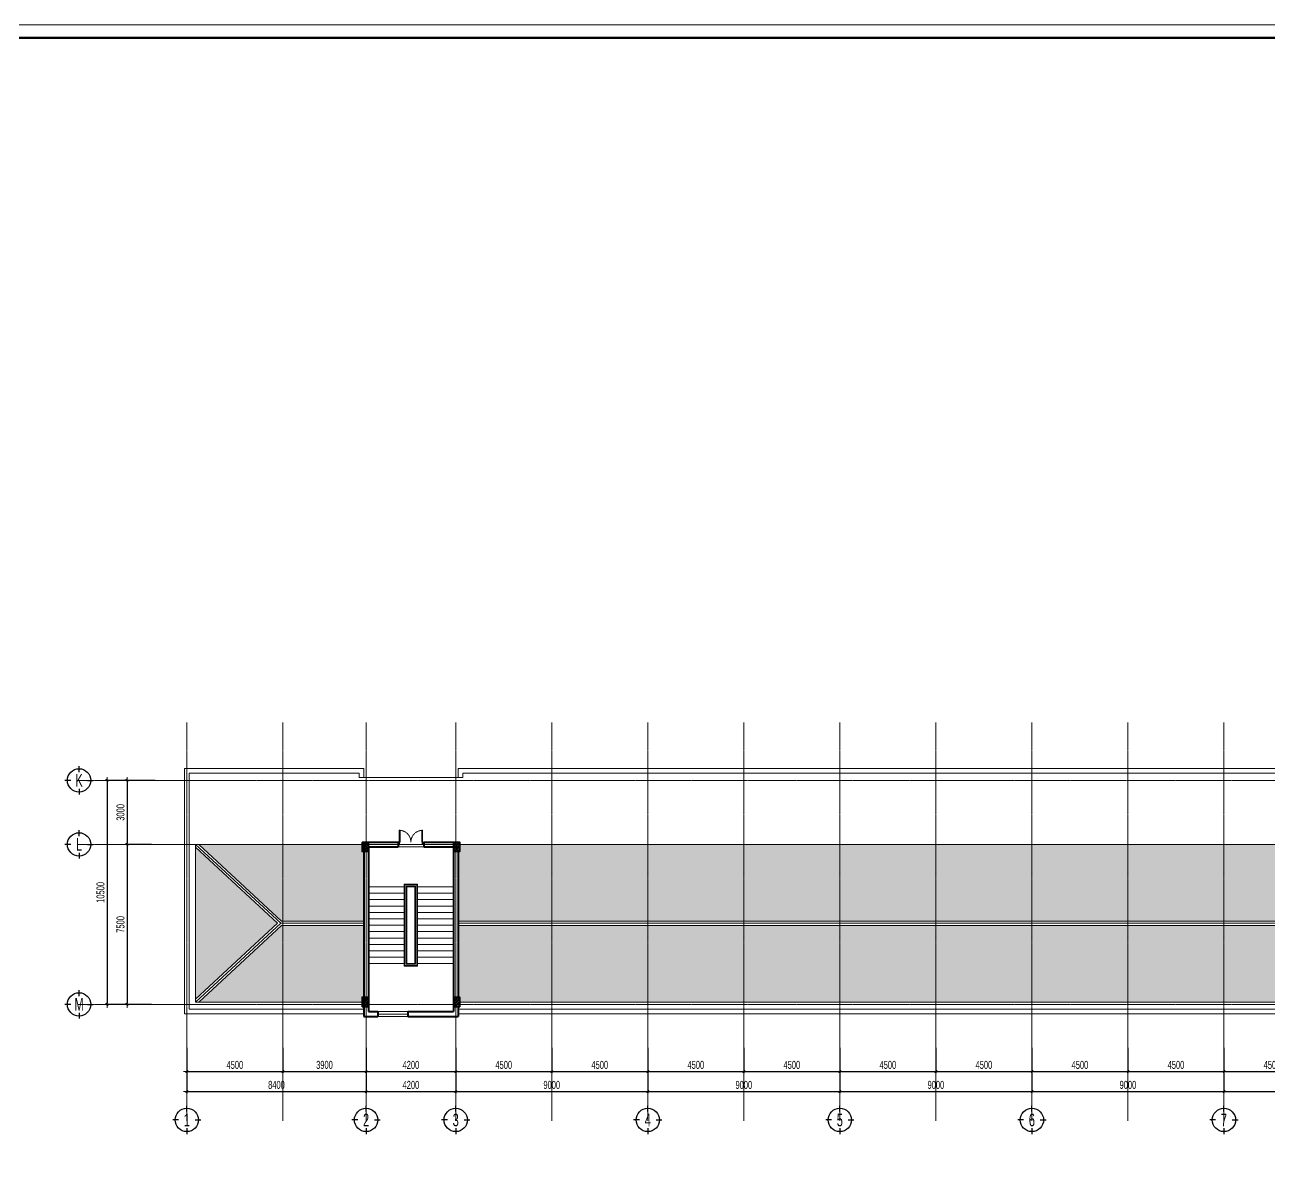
# Model space of a CAD drawing. Header units: millimetres. Extents: x 3174748 to 6019813, y -1021377 to -112338.
# Drawn here: x 3557989 to 3616294, y -213291 to -160405 of the extents above; entities that cross this region are included whole.
import ezdxf
from ezdxf.enums import TextEntityAlignment as Align

# ---------------------------------------------------------------- set-up
doc = ezdxf.new("R2010")
doc.units = ezdxf.units.MM
doc.header["$LTSCALE"] = 60
doc.header["$MEASUREMENT"] = 0
doc.linetypes.add('CENTER', pattern=[2, 1.25, -0.25, 0.25, -0.25])
doc.linetypes.add('HIDDEN2', pattern=[0.1875, 0.125, -0.0625])
doc.layers.get('DEFPOINTS').update_dxf_attribs({"lineweight": 0})
for name, color, linetype, lineweight in [('03', 252, 'Continuous', 30), ('cat1', 30, 'Continuous', 40), ('cat2', 22, 'Continuous', 30), ('cot', 40, 'Continuous', 35), ('DBH_manh1', 67, 'Continuous', 13), ('DBH_thay1', 63, 'Continuous', 18), ('dim', 144, 'Continuous', 13), ('hatch1', 136, 'Continuous', 9), ('Khungten_LCDI', 7, 'Continuous', 5), ('LC Dim', 8, 'Continuous', 18), ('LC Text1', 3, 'Continuous', 20), ('manh1', 67, 'Continuous', 13), ('thay1', 63, 'Continuous', 18), ('thay2', 151, 'Continuous', 15), ('truc', 76, 'CENTER', 9)]:
    doc.layers.add(name, color=color, linetype=linetype, lineweight=lineweight)
doc.styles.add('EG 1', font='VHAVANB.TTF')
doc.styles.add('HOATBIF', font='hoatbif.shx', dxfattribs={"width": 0.7})
doc.styles.add('Khungten', font='VHAVAN.TTF', dxfattribs={"width": 0.9, "height": 5000})
doc.styles.add('Tahoma', font='tahoma.ttf')
doc.styles.add('Title', font='VHBLACK.TTF', dxfattribs={"width": 0.8})
doc.dimstyles.new('1-150', dxfattribs={"dimscale": 150, "dimtxt": 2.5, "dimasz": 0.35, "dimexe": 0.5, "dimexo": 0, "dimgap": 0.8, "dimtad": 1, "dimdec": 0, "dimzin": 0, "dimdsep": 46, "dimtxsty": 'HOATBIF', "dimblk1": 'DOT', "dimblk2": 'DOT', "dimsah": 1, "dimcen": -1, "dimdle": 1, "dimclrd": 256, "dimclre": 256, "dimclrt": 4, "dimadec": 3, "dimazin": 2, "dimtfac": 0.333333, "dimtdec": 0, "dimtix": 1, "dimtmove": 2, "dimatfit": 3, "dimldrblk": 'DOT', "dimfxl": 1, "dimtvp": 0.833333, "dimtolj": 1, "dimtzin": 0, "dimarcsym": 0})

# ---------------------------------------------------------------- blocks, each defined once
blk = doc.blocks.new('lcdi fix H')
at = {"layer": 'DEFPOINTS', "lineweight": 0}
blk.add_lwpolyline([(-1200, -14850), (-1200, 14850), (40800, 14850), (40800, -14850)], close=True, dxfattribs=at)
at = {"layer": 'Khungten_LCDI', "color": 5, "lineweight": 60}
blk.add_lwpolyline([(0, -14650), (0, 14650), (40600, 14650), (40600, -14650)], close=True, dxfattribs=at)
at = {"color": 7, "style": 'Khungten', "width": 0.8}
for tag, p in [('REVISION', (39499, -10746)), ('NGAYHT', (39546, -11609))]:
    blk.add_attdef(tag, text='', height=200, dxfattribs=at).set_placement(p, align=Align.CENTER)
at = {"layer": 'LC Text1', "style": 'Title', "width": 3.882085}
for tag, p, p2 in [('TENBANVE1', (36913, -8886), (40339, -8886)), ('TENBANVE2', (36913, -9562), (40339, -9562))]:
    blk.add_attdef(tag, text='', height=250, dxfattribs=at).set_placement(p, p2, align=Align.FIT)
at = {"layer": 'LC Text1', "style": 'Title', "width": 0.7}
blk.add_attdef('SOBANVE', text='', height=250, dxfattribs=at).set_placement((39562, -13896), align=Align.CENTER)
blk = doc.blocks.new('A$C31FA314B')
at = {"layer": 'truc'}
for p, q in [((5129, 18681), (5129, 0)), ((9629, 18681), (9629, 0)), ((13529, 18681), (13529, 0)), ((17729, 18681), (17729, 0)), ((22229, 18681), (22229, 0)), ((26729, 18681), (26729, 0)), ((31229, 18681), (31229, 0)), ((35729, 18681), (35729, 0)), ((40229, 18681), (40229, 0)), ((44729, 18681), (44729, 0)), ((49229, 18681), (49229, 0)), ((53729, 18681), (53729, 0)), ((0, 15966), (92146, 15966)), ((0, 12966), (92146, 12966)), ((0, 5466), (92146, 5466))]:
    blk.add_line(p, q, dxfattribs=at)
blk = doc.blocks.new('DOT')
at = {"layer": 'LC Dim'}
blk.add_line((-3, 0), (3, 0), dxfattribs=at)
at = {"layer": 'LC Dim', "color": 4}
blk.add_line((-1, -1), (1, 1), dxfattribs=at)
blk.add_lwpolyline([(0.5, 1), (-1, -0.5), (-0.5, -1), (1, 0.5)], close=True, dxfattribs=at)
blk = doc.blocks.new('*D222')
at = {"layer": 'DEFPOINTS', "color": 0, "transparency": 16777216}
for p in [(3564100, -195820), (3562778, -198820), (3563922, -198820)]:
    blk.add_point(p, dxfattribs=at)
at = {"layer": 'dim', "lineweight": -2, "transparency": 16777216}
for p, q in [((3564100, -195820), (3562703, -195820)), ((3562778, -195873), (3562778, -198768)), ((3563922, -198820), (3562703, -198820))]:
    blk.add_line(p, q, dxfattribs=at)
at = {"layer": 'dim', "lineweight": -2, "transparency": 16777216, "xscale": 52.5, "yscale": 52.5, "zscale": 52.5}
for p, rotation in [((3562778, -195820), 90), ((3562778, -198820), 270)]:
    blk.add_blockref('DOT', p, dxfattribs=dict(at, rotation=rotation))
at = {"layer": 'dim', "color": 4, "transparency": 16777216, "insert": (3562471, -197320), "char_height": 375, "attachment_point": 5, "rotation": 90, "style": 'HOATBIF'}
blk.add_mtext('\\A1;3000', dxfattribs=at)
blk = doc.blocks.new('*D223')
at = {"layer": 'DEFPOINTS', "color": 0, "transparency": 16777216}
for p in [(3563922, -198820), (3562778, -206320), (3563922, -206320)]:
    blk.add_point(p, dxfattribs=at)
at = {"layer": 'dim', "lineweight": -2, "transparency": 16777216}
for p, q in [((3563922, -198820), (3562703, -198820)), ((3562778, -198873), (3562778, -206268)), ((3563922, -206320), (3562703, -206320))]:
    blk.add_line(p, q, dxfattribs=at)
at = {"layer": 'dim', "lineweight": -2, "transparency": 16777216, "xscale": 52.5, "yscale": 52.5, "zscale": 52.5}
for p, rotation in [((3562778, -198820), 90), ((3562778, -206320), 270)]:
    blk.add_blockref('DOT', p, dxfattribs=dict(at, rotation=rotation))
at = {"layer": 'dim', "color": 4, "transparency": 16777216, "insert": (3562471, -202570), "char_height": 375, "attachment_point": 5, "rotation": 90, "style": 'HOATBIF'}
blk.add_mtext('\\A1;7500', dxfattribs=at)
blk = doc.blocks.new('*D224')
at = {"layer": 'DEFPOINTS', "color": 0, "transparency": 16777216}
for p in [(3563163, -195820), (3561841, -206320), (3563922, -206320)]:
    blk.add_point(p, dxfattribs=at)
at = {"layer": 'dim', "lineweight": -2, "transparency": 16777216}
for p, q in [((3563163, -195820), (3561766, -195820)), ((3561841, -195873), (3561841, -206268)), ((3563922, -206320), (3561766, -206320))]:
    blk.add_line(p, q, dxfattribs=at)
at = {"layer": 'dim', "lineweight": -2, "transparency": 16777216, "xscale": 52.5, "yscale": 52.5, "zscale": 52.5}
for p, rotation in [((3561841, -195820), 90), ((3561841, -206320), 270)]:
    blk.add_blockref('DOT', p, dxfattribs=dict(at, rotation=rotation))
at = {"layer": 'dim', "color": 4, "transparency": 16777216, "insert": (3561533, -201070), "char_height": 375, "attachment_point": 5, "rotation": 90, "style": 'HOATBIF'}
blk.add_mtext('\\A1;10500', dxfattribs=at)
blk = doc.blocks.new('*D225')
at = {"layer": 'DEFPOINTS', "color": 0, "transparency": 16777216}
for p in [(3565579, -208357), (3570079, -208357), (3570079, -209465)]:
    blk.add_point(p, dxfattribs=at)
at = {"layer": 'dim', "lineweight": -2, "transparency": 16777216}
for p, q in [((3565579, -208357), (3565579, -209540)), ((3570079, -208357), (3570079, -209540)), ((3565631, -209465), (3570026, -209465))]:
    blk.add_line(p, q, dxfattribs=at)
at = {"layer": 'dim', "lineweight": -2, "transparency": 16777216, "xscale": 52.5, "yscale": 52.5, "zscale": 52.5, "rotation": 180}
blk.add_blockref('DOT', (3565579, -209465), dxfattribs=at)
at = {"layer": 'dim', "lineweight": -2, "transparency": 16777216, "xscale": 52.5, "yscale": 52.5, "zscale": 52.5}
blk.add_blockref('DOT', (3570079, -209465), dxfattribs=at)
at = {"layer": 'dim', "color": 4, "transparency": 16777216, "insert": (3567829, -209157), "char_height": 375, "attachment_point": 5, "style": 'HOATBIF'}
blk.add_mtext('\\A1;4500', dxfattribs=at)
blk = doc.blocks.new('*D226')
at = {"layer": 'DEFPOINTS', "color": 0, "transparency": 16777216}
for p in [(3570079, -208357), (3573979, -208357), (3573979, -209465)]:
    blk.add_point(p, dxfattribs=at)
at = {"layer": 'dim', "lineweight": -2, "transparency": 16777216}
for p, q in [((3570079, -208357), (3570079, -209540)), ((3573979, -208357), (3573979, -209540)), ((3570131, -209465), (3573926, -209465))]:
    blk.add_line(p, q, dxfattribs=at)
at = {"layer": 'dim', "lineweight": -2, "transparency": 16777216, "xscale": 52.5, "yscale": 52.5, "zscale": 52.5, "rotation": 180}
blk.add_blockref('DOT', (3570079, -209465), dxfattribs=at)
at = {"layer": 'dim', "lineweight": -2, "transparency": 16777216, "xscale": 52.5, "yscale": 52.5, "zscale": 52.5}
blk.add_blockref('DOT', (3573979, -209465), dxfattribs=at)
at = {"layer": 'dim', "color": 4, "transparency": 16777216, "insert": (3572029, -209157), "char_height": 375, "attachment_point": 5, "style": 'HOATBIF'}
blk.add_mtext('\\A1;3900', dxfattribs=at)
blk = doc.blocks.new('*D140')
at = {"layer": 'DEFPOINTS', "color": 0, "transparency": 16777216}
for p in [(3573979, -208357), (3578179, -208357), (3578179, -209465)]:
    blk.add_point(p, dxfattribs=at)
at = {"layer": 'dim', "lineweight": -2, "transparency": 16777216}
for p, q in [((3573979, -208357), (3573979, -209540)), ((3578179, -208357), (3578179, -209540)), ((3574031, -209465), (3578126, -209465))]:
    blk.add_line(p, q, dxfattribs=at)
at = {"layer": 'dim', "lineweight": -2, "transparency": 16777216, "xscale": 52.5, "yscale": 52.5, "zscale": 52.5, "rotation": 180}
blk.add_blockref('DOT', (3573979, -209465), dxfattribs=at)
at = {"layer": 'dim', "lineweight": -2, "transparency": 16777216, "xscale": 52.5, "yscale": 52.5, "zscale": 52.5}
blk.add_blockref('DOT', (3578179, -209465), dxfattribs=at)
at = {"layer": 'dim', "color": 4, "transparency": 16777216, "insert": (3576079, -209157), "char_height": 375, "attachment_point": 5, "style": 'HOATBIF'}
blk.add_mtext('\\A1;4200', dxfattribs=at)
blk = doc.blocks.new('*D141')
at = {"layer": 'DEFPOINTS', "color": 0, "transparency": 16777216}
for p in [(3578179, -208357), (3582679, -208357), (3582679, -209465)]:
    blk.add_point(p, dxfattribs=at)
at = {"layer": 'dim', "lineweight": -2, "transparency": 16777216}
for p, q in [((3578179, -208357), (3578179, -209540)), ((3582679, -208357), (3582679, -209540)), ((3578231, -209465), (3582626, -209465))]:
    blk.add_line(p, q, dxfattribs=at)
at = {"layer": 'dim', "lineweight": -2, "transparency": 16777216, "xscale": 52.5, "yscale": 52.5, "zscale": 52.5, "rotation": 180}
blk.add_blockref('DOT', (3578179, -209465), dxfattribs=at)
at = {"layer": 'dim', "lineweight": -2, "transparency": 16777216, "xscale": 52.5, "yscale": 52.5, "zscale": 52.5}
blk.add_blockref('DOT', (3582679, -209465), dxfattribs=at)
at = {"layer": 'dim', "color": 4, "transparency": 16777216, "insert": (3580429, -209157), "char_height": 375, "attachment_point": 5, "style": 'HOATBIF'}
blk.add_mtext('\\A1;4500', dxfattribs=at)
blk = doc.blocks.new('*D142')
at = {"layer": 'DEFPOINTS', "color": 0, "transparency": 16777216}
for p in [(3582679, -208357), (3587179, -208357), (3587179, -209465)]:
    blk.add_point(p, dxfattribs=at)
at = {"layer": 'dim', "lineweight": -2, "transparency": 16777216}
for p, q in [((3582679, -208357), (3582679, -209540)), ((3587179, -208357), (3587179, -209540)), ((3582731, -209465), (3587126, -209465))]:
    blk.add_line(p, q, dxfattribs=at)
at = {"layer": 'dim', "lineweight": -2, "transparency": 16777216, "xscale": 52.5, "yscale": 52.5, "zscale": 52.5, "rotation": 180}
blk.add_blockref('DOT', (3582679, -209465), dxfattribs=at)
at = {"layer": 'dim', "lineweight": -2, "transparency": 16777216, "xscale": 52.5, "yscale": 52.5, "zscale": 52.5}
blk.add_blockref('DOT', (3587179, -209465), dxfattribs=at)
at = {"layer": 'dim', "color": 4, "transparency": 16777216, "insert": (3584929, -209157), "char_height": 375, "attachment_point": 5, "style": 'HOATBIF'}
blk.add_mtext('\\A1;4500', dxfattribs=at)
blk = doc.blocks.new('*D143')
at = {"layer": 'DEFPOINTS', "color": 0, "transparency": 16777216}
for p in [(3587179, -208357), (3591679, -208357), (3591679, -209465)]:
    blk.add_point(p, dxfattribs=at)
at = {"layer": 'dim', "lineweight": -2, "transparency": 16777216}
for p, q in [((3587179, -208357), (3587179, -209540)), ((3591679, -208357), (3591679, -209540)), ((3587231, -209465), (3591626, -209465))]:
    blk.add_line(p, q, dxfattribs=at)
at = {"layer": 'dim', "lineweight": -2, "transparency": 16777216, "xscale": 52.5, "yscale": 52.5, "zscale": 52.5, "rotation": 180}
blk.add_blockref('DOT', (3587179, -209465), dxfattribs=at)
at = {"layer": 'dim', "lineweight": -2, "transparency": 16777216, "xscale": 52.5, "yscale": 52.5, "zscale": 52.5}
blk.add_blockref('DOT', (3591679, -209465), dxfattribs=at)
at = {"layer": 'dim', "color": 4, "transparency": 16777216, "insert": (3589429, -209157), "char_height": 375, "attachment_point": 5, "style": 'HOATBIF'}
blk.add_mtext('\\A1;4500', dxfattribs=at)
blk = doc.blocks.new('*D144')
at = {"layer": 'DEFPOINTS', "color": 0, "transparency": 16777216}
for p in [(3591679, -208357), (3596179, -208357), (3596179, -209465)]:
    blk.add_point(p, dxfattribs=at)
at = {"layer": 'dim', "lineweight": -2, "transparency": 16777216}
for p, q in [((3591679, -208357), (3591679, -209540)), ((3596179, -208357), (3596179, -209540)), ((3591731, -209465), (3596126, -209465))]:
    blk.add_line(p, q, dxfattribs=at)
at = {"layer": 'dim', "lineweight": -2, "transparency": 16777216, "xscale": 52.5, "yscale": 52.5, "zscale": 52.5, "rotation": 180}
blk.add_blockref('DOT', (3591679, -209465), dxfattribs=at)
at = {"layer": 'dim', "lineweight": -2, "transparency": 16777216, "xscale": 52.5, "yscale": 52.5, "zscale": 52.5}
blk.add_blockref('DOT', (3596179, -209465), dxfattribs=at)
at = {"layer": 'dim', "color": 4, "transparency": 16777216, "insert": (3593929, -209157), "char_height": 375, "attachment_point": 5, "style": 'HOATBIF'}
blk.add_mtext('\\A1;4500', dxfattribs=at)
blk = doc.blocks.new('*D145')
at = {"layer": 'DEFPOINTS', "color": 0, "transparency": 16777216}
for p in [(3596179, -208357), (3600679, -208357), (3600679, -209465)]:
    blk.add_point(p, dxfattribs=at)
at = {"layer": 'dim', "lineweight": -2, "transparency": 16777216}
for p, q in [((3596179, -208357), (3596179, -209540)), ((3600679, -208357), (3600679, -209540)), ((3596231, -209465), (3600626, -209465))]:
    blk.add_line(p, q, dxfattribs=at)
at = {"layer": 'dim', "lineweight": -2, "transparency": 16777216, "xscale": 52.5, "yscale": 52.5, "zscale": 52.5, "rotation": 180}
blk.add_blockref('DOT', (3596179, -209465), dxfattribs=at)
at = {"layer": 'dim', "lineweight": -2, "transparency": 16777216, "xscale": 52.5, "yscale": 52.5, "zscale": 52.5}
blk.add_blockref('DOT', (3600679, -209465), dxfattribs=at)
at = {"layer": 'dim', "color": 4, "transparency": 16777216, "insert": (3598429, -209157), "char_height": 375, "attachment_point": 5, "style": 'HOATBIF'}
blk.add_mtext('\\A1;4500', dxfattribs=at)
blk = doc.blocks.new('*D146')
at = {"layer": 'DEFPOINTS', "color": 0, "transparency": 16777216}
for p in [(3600679, -208357), (3605179, -208357), (3605179, -209465)]:
    blk.add_point(p, dxfattribs=at)
at = {"layer": 'dim', "lineweight": -2, "transparency": 16777216}
for p, q in [((3600679, -208357), (3600679, -209540)), ((3605179, -208357), (3605179, -209540)), ((3600731, -209465), (3605126, -209465))]:
    blk.add_line(p, q, dxfattribs=at)
at = {"layer": 'dim', "lineweight": -2, "transparency": 16777216, "xscale": 52.5, "yscale": 52.5, "zscale": 52.5, "rotation": 180}
blk.add_blockref('DOT', (3600679, -209465), dxfattribs=at)
at = {"layer": 'dim', "lineweight": -2, "transparency": 16777216, "xscale": 52.5, "yscale": 52.5, "zscale": 52.5}
blk.add_blockref('DOT', (3605179, -209465), dxfattribs=at)
at = {"layer": 'dim', "color": 4, "transparency": 16777216, "insert": (3602929, -209157), "char_height": 375, "attachment_point": 5, "style": 'HOATBIF'}
blk.add_mtext('\\A1;4500', dxfattribs=at)
blk = doc.blocks.new('*D147')
at = {"layer": 'DEFPOINTS', "color": 0, "transparency": 16777216}
for p in [(3605179, -208357), (3609679, -208357), (3609679, -209465)]:
    blk.add_point(p, dxfattribs=at)
at = {"layer": 'dim', "lineweight": -2, "transparency": 16777216}
for p, q in [((3605179, -208357), (3605179, -209540)), ((3609679, -208357), (3609679, -209540)), ((3605231, -209465), (3609626, -209465))]:
    blk.add_line(p, q, dxfattribs=at)
at = {"layer": 'dim', "lineweight": -2, "transparency": 16777216, "xscale": 52.5, "yscale": 52.5, "zscale": 52.5, "rotation": 180}
blk.add_blockref('DOT', (3605179, -209465), dxfattribs=at)
at = {"layer": 'dim', "lineweight": -2, "transparency": 16777216, "xscale": 52.5, "yscale": 52.5, "zscale": 52.5}
blk.add_blockref('DOT', (3609679, -209465), dxfattribs=at)
at = {"layer": 'dim', "color": 4, "transparency": 16777216, "insert": (3607429, -209157), "char_height": 375, "attachment_point": 5, "style": 'HOATBIF'}
blk.add_mtext('\\A1;4500', dxfattribs=at)
blk = doc.blocks.new('*D148')
at = {"layer": 'DEFPOINTS', "color": 0, "transparency": 16777216}
for p in [(3609679, -208357), (3614179, -208357), (3614179, -209465)]:
    blk.add_point(p, dxfattribs=at)
at = {"layer": 'dim', "lineweight": -2, "transparency": 16777216}
for p, q in [((3609679, -208357), (3609679, -209540)), ((3614179, -208357), (3614179, -209540)), ((3609731, -209465), (3614126, -209465))]:
    blk.add_line(p, q, dxfattribs=at)
at = {"layer": 'dim', "lineweight": -2, "transparency": 16777216, "xscale": 52.5, "yscale": 52.5, "zscale": 52.5, "rotation": 180}
blk.add_blockref('DOT', (3609679, -209465), dxfattribs=at)
at = {"layer": 'dim', "lineweight": -2, "transparency": 16777216, "xscale": 52.5, "yscale": 52.5, "zscale": 52.5}
blk.add_blockref('DOT', (3614179, -209465), dxfattribs=at)
at = {"layer": 'dim', "color": 4, "transparency": 16777216, "insert": (3611929, -209157), "char_height": 375, "attachment_point": 5, "style": 'HOATBIF'}
blk.add_mtext('\\A1;4500', dxfattribs=at)
blk = doc.blocks.new('*D149')
at = {"layer": 'DEFPOINTS', "color": 0, "transparency": 16777216}
for p in [(3614179, -208357), (3618679, -208357), (3618679, -209465)]:
    blk.add_point(p, dxfattribs=at)
at = {"layer": 'dim', "lineweight": -2, "transparency": 16777216}
for p, q in [((3614179, -208357), (3614179, -209540)), ((3618679, -208357), (3618679, -209540)), ((3614231, -209465), (3618626, -209465))]:
    blk.add_line(p, q, dxfattribs=at)
at = {"layer": 'dim', "lineweight": -2, "transparency": 16777216, "xscale": 52.5, "yscale": 52.5, "zscale": 52.5, "rotation": 180}
blk.add_blockref('DOT', (3614179, -209465), dxfattribs=at)
at = {"layer": 'dim', "lineweight": -2, "transparency": 16777216, "xscale": 52.5, "yscale": 52.5, "zscale": 52.5}
blk.add_blockref('DOT', (3618679, -209465), dxfattribs=at)
at = {"layer": 'dim', "color": 4, "transparency": 16777216, "insert": (3616429, -209157), "char_height": 375, "attachment_point": 5, "style": 'HOATBIF'}
blk.add_mtext('\\A1;4500', dxfattribs=at)
blk = doc.blocks.new('*D157')
at = {"layer": 'DEFPOINTS', "color": 0, "transparency": 16777216}
for p in [(3565579, -208357), (3573979, -208357), (3573979, -210402)]:
    blk.add_point(p, dxfattribs=at)
at = {"layer": 'dim', "lineweight": -2, "transparency": 16777216}
for p, q in [((3565579, -208357), (3565579, -210477)), ((3573979, -208357), (3573979, -210477)), ((3565631, -210402), (3573926, -210402))]:
    blk.add_line(p, q, dxfattribs=at)
at = {"layer": 'dim', "lineweight": -2, "transparency": 16777216, "xscale": 52.5, "yscale": 52.5, "zscale": 52.5, "rotation": 180}
blk.add_blockref('DOT', (3565579, -210402), dxfattribs=at)
at = {"layer": 'dim', "lineweight": -2, "transparency": 16777216, "xscale": 52.5, "yscale": 52.5, "zscale": 52.5}
blk.add_blockref('DOT', (3573979, -210402), dxfattribs=at)
at = {"layer": 'dim', "color": 4, "transparency": 16777216, "insert": (3569779, -210095), "char_height": 375, "attachment_point": 5, "style": 'HOATBIF'}
blk.add_mtext('\\A1;8400', dxfattribs=at)
blk = doc.blocks.new('*D158')
at = {"layer": 'DEFPOINTS', "color": 0, "transparency": 16777216}
for p in [(3573979, -208357), (3578179, -208357), (3578179, -210402)]:
    blk.add_point(p, dxfattribs=at)
at = {"layer": 'dim', "lineweight": -2, "transparency": 16777216}
for p, q in [((3573979, -208357), (3573979, -210477)), ((3578179, -208357), (3578179, -210477)), ((3574031, -210402), (3578126, -210402))]:
    blk.add_line(p, q, dxfattribs=at)
at = {"layer": 'dim', "lineweight": -2, "transparency": 16777216, "xscale": 52.5, "yscale": 52.5, "zscale": 52.5, "rotation": 180}
blk.add_blockref('DOT', (3573979, -210402), dxfattribs=at)
at = {"layer": 'dim', "lineweight": -2, "transparency": 16777216, "xscale": 52.5, "yscale": 52.5, "zscale": 52.5}
blk.add_blockref('DOT', (3578179, -210402), dxfattribs=at)
at = {"layer": 'dim', "color": 4, "transparency": 16777216, "insert": (3576079, -210095), "char_height": 375, "attachment_point": 5, "style": 'HOATBIF'}
blk.add_mtext('\\A1;4200', dxfattribs=at)
blk = doc.blocks.new('*D159')
at = {"layer": 'DEFPOINTS', "color": 0, "transparency": 16777216}
for p in [(3578179, -208357), (3587179, -208357), (3587179, -210402)]:
    blk.add_point(p, dxfattribs=at)
at = {"layer": 'dim', "lineweight": -2, "transparency": 16777216}
for p, q in [((3578179, -208357), (3578179, -210477)), ((3587179, -208357), (3587179, -210477)), ((3578231, -210402), (3587126, -210402))]:
    blk.add_line(p, q, dxfattribs=at)
at = {"layer": 'dim', "lineweight": -2, "transparency": 16777216, "xscale": 52.5, "yscale": 52.5, "zscale": 52.5, "rotation": 180}
blk.add_blockref('DOT', (3578179, -210402), dxfattribs=at)
at = {"layer": 'dim', "lineweight": -2, "transparency": 16777216, "xscale": 52.5, "yscale": 52.5, "zscale": 52.5}
blk.add_blockref('DOT', (3587179, -210402), dxfattribs=at)
at = {"layer": 'dim', "color": 4, "transparency": 16777216, "insert": (3582679, -210095), "char_height": 375, "attachment_point": 5, "style": 'HOATBIF'}
blk.add_mtext('\\A1;9000', dxfattribs=at)
blk = doc.blocks.new('*D160')
at = {"layer": 'DEFPOINTS', "color": 0, "transparency": 16777216}
for p in [(3587179, -208357), (3596179, -208357), (3596179, -210402)]:
    blk.add_point(p, dxfattribs=at)
at = {"layer": 'dim', "lineweight": -2, "transparency": 16777216}
for p, q in [((3587179, -208357), (3587179, -210477)), ((3596179, -208357), (3596179, -210477)), ((3587231, -210402), (3596126, -210402))]:
    blk.add_line(p, q, dxfattribs=at)
at = {"layer": 'dim', "lineweight": -2, "transparency": 16777216, "xscale": 52.5, "yscale": 52.5, "zscale": 52.5, "rotation": 180}
blk.add_blockref('DOT', (3587179, -210402), dxfattribs=at)
at = {"layer": 'dim', "lineweight": -2, "transparency": 16777216, "xscale": 52.5, "yscale": 52.5, "zscale": 52.5}
blk.add_blockref('DOT', (3596179, -210402), dxfattribs=at)
at = {"layer": 'dim', "color": 4, "transparency": 16777216, "insert": (3591679, -210095), "char_height": 375, "attachment_point": 5, "style": 'HOATBIF'}
blk.add_mtext('\\A1;9000', dxfattribs=at)
blk = doc.blocks.new('*D161')
at = {"layer": 'DEFPOINTS', "color": 0, "transparency": 16777216}
for p in [(3596179, -208357), (3605179, -208357), (3605179, -210402)]:
    blk.add_point(p, dxfattribs=at)
at = {"layer": 'dim', "lineweight": -2, "transparency": 16777216}
for p, q in [((3596179, -208357), (3596179, -210477)), ((3605179, -208357), (3605179, -210477)), ((3596231, -210402), (3605126, -210402))]:
    blk.add_line(p, q, dxfattribs=at)
at = {"layer": 'dim', "lineweight": -2, "transparency": 16777216, "xscale": 52.5, "yscale": 52.5, "zscale": 52.5, "rotation": 180}
blk.add_blockref('DOT', (3596179, -210402), dxfattribs=at)
at = {"layer": 'dim', "lineweight": -2, "transparency": 16777216, "xscale": 52.5, "yscale": 52.5, "zscale": 52.5}
blk.add_blockref('DOT', (3605179, -210402), dxfattribs=at)
at = {"layer": 'dim', "color": 4, "transparency": 16777216, "insert": (3600679, -210095), "char_height": 375, "attachment_point": 5, "style": 'HOATBIF'}
blk.add_mtext('\\A1;9000', dxfattribs=at)
blk = doc.blocks.new('*D162')
at = {"layer": 'DEFPOINTS', "color": 0, "transparency": 16777216}
for p in [(3605179, -208357), (3614179, -208357), (3614179, -210402)]:
    blk.add_point(p, dxfattribs=at)
at = {"layer": 'dim', "lineweight": -2, "transparency": 16777216}
for p, q in [((3605179, -208357), (3605179, -210477)), ((3614179, -208357), (3614179, -210477)), ((3605231, -210402), (3614126, -210402))]:
    blk.add_line(p, q, dxfattribs=at)
at = {"layer": 'dim', "lineweight": -2, "transparency": 16777216, "xscale": 52.5, "yscale": 52.5, "zscale": 52.5, "rotation": 180}
blk.add_blockref('DOT', (3605179, -210402), dxfattribs=at)
at = {"layer": 'dim', "lineweight": -2, "transparency": 16777216, "xscale": 52.5, "yscale": 52.5, "zscale": 52.5}
blk.add_blockref('DOT', (3614179, -210402), dxfattribs=at)
at = {"layer": 'dim', "color": 4, "transparency": 16777216, "insert": (3609679, -210095), "char_height": 375, "attachment_point": 5, "style": 'HOATBIF'}
blk.add_mtext('\\A1;9000', dxfattribs=at)
blk = doc.blocks.new('*D163')
at = {"layer": 'DEFPOINTS', "color": 0, "transparency": 16777216}
for p in [(3614179, -208357), (3623179, -208357), (3623179, -210402)]:
    blk.add_point(p, dxfattribs=at)
at = {"layer": 'dim', "lineweight": -2, "transparency": 16777216}
for p, q in [((3614179, -208357), (3614179, -210477)), ((3623179, -208357), (3623179, -210477)), ((3614231, -210402), (3623126, -210402))]:
    blk.add_line(p, q, dxfattribs=at)
at = {"layer": 'dim', "lineweight": -2, "transparency": 16777216, "xscale": 52.5, "yscale": 52.5, "zscale": 52.5, "rotation": 180}
blk.add_blockref('DOT', (3614179, -210402), dxfattribs=at)
at = {"layer": 'dim', "lineweight": -2, "transparency": 16777216, "xscale": 52.5, "yscale": 52.5, "zscale": 52.5}
blk.add_blockref('DOT', (3623179, -210402), dxfattribs=at)
at = {"layer": 'dim', "color": 4, "transparency": 16777216, "insert": (3618679, -210095), "char_height": 375, "attachment_point": 5, "style": 'HOATBIF'}
blk.add_mtext('\\A1;9000', dxfattribs=at)
blk = doc.blocks.new('KyHieu TrucDinhVi')
at = {"color": 7, "lineweight": 30}
for p, q in [((0, 2.36), (0, 4)), ((-2.36, 0), (-4, 0)), ((2.36, 0), (4, 0)), ((0, -2.36), (0, -4))]:
    blk.add_line(p, q, dxfattribs=at)
blk.add_circle((0, 0), 3.3, dxfattribs=at)
at = {"ltscale": 20, "style": 'Tahoma'}
blk.add_attdef('AA', text='', height=3, dxfattribs=at).set_placement((0, 0), align=Align.MIDDLE_CENTER)
blk = doc.blocks.new('COT 30X45')
at = {"layer": 'hatch1'}
h = blk.add_hatch(dxfattribs=at)
h.set_pattern_fill('BTCT', color=256, scale=30)
h.set_pattern_definition([(50, (-140251.38, -4434.1), (215.17805, -18.82564), [22.5, -247.5]), (355, (-140251.38, -4434.1), (-41.6254, 225.65764), [18, -198]), (100.4514, (-140233.45, -4435.67), (173.5528, 206.83186), [19.12206, -210.34263]), (46.1842, (-140251.38, -4374.1), (320.1723, -49.6557), [33.75, -371.25]), (96.6356, (-140224.7, -4378.24), (280.3988, 292.23536), [28.6831, -315.5139]), (351.1842, (-140251.38, -4374.1), (280.3986, 292.2356), [27, -297]), (21, (-140221.38, -4389.1), (179.07212, -120.78567), [22.5, -247.5]), (326, (-140221.38, -4389.1), (72.9946, 217.545), [18, -198]), (71.4514, (-140206.46, -4399.17), (252.0668, 96.75915), [19.12206, -210.34263]), (37.5, (-140251.38, -4434.105), (3.647957, 99.868156), [0, -195.6, 0, -201, 0, -198.75]), (7.5, (-140251.38, -4434.1), (78.92086, 118.32351), [0, -114.6, 0, -191.1, 0, -75.75]), (327.5, (-140318.28, -4434.105), (160.14673, -6.76646), [0, -75, 0, -234, 0, -310.5]), (317.5, (-140348.28, -4434.1), (174.95585, 30.0315), [0, -97.5, 0, -155.4, 0, -220.5]), (45, (-140251.38, -4434.1), (-79.54951, 79.54951), []), (45, (-140198.35, -4434.1), (-79.54951, 79.54951), [])])
h.paths.add_polyline_path([(300, 450), (0, 450), (0, 0), (300, 0)])
at = {"layer": 'cot'}
blk.add_lwpolyline([(0, 0), (300, 0), (300, 450), (0, 450)], close=True, dxfattribs=at)
blk = doc.blocks.new('A$C2A5855EF')
at = {"layer": 'cot', "xscale": -1, "rotation": 180}
for p in [(8320, 7720), (12600, 7720), (57850, 7720), (63400, 7720)]:
    blk.add_blockref('COT 30X45', p, dxfattribs=at)
at = {"layer": 'cot'}
for p in [(8320, 0), (12600, 0), (57850, 0), (63400, 0)]:
    blk.add_blockref('COT 30X45', p, dxfattribs=at)
blk = doc.blocks.new('A$C677235751')
at = {"layer": 'hatch1'}
h = blk.add_hatch(dxfattribs=at)
h.set_pattern_fill('ANSI33', color=256, scale=3000, angle=315)
h.set_pattern_definition([(0, (-600781.2, -946.8), (2e-13, 750), []), (0, (-600406.2, -1321.8), (2e-13, 750), [375, -187.5])])
h.paths.add_polyline_path([(4363, 4245), (520, 7804), (520, 686)])
h.paths.add_polyline_path([(81100, 7804), (77257, 4245), (81100, 686)])
h = blk.add_hatch(dxfattribs=at)
h.set_pattern_fill('ANSI33', color=256, scale=3000, angle=45)
h.set_pattern_definition([(90, (-600781.2, -946.8), (-750, 0), []), (90, (-600406.2, -571.8), (-750, 0), [375, -187.5])])
h.paths.add_polyline_path([(8400, 4145), (4549, 4145), (667, 550), (8320, 550), (8320, 780), (8400, 780)])
h.paths.add_polyline_path([(8400, 7600), (8320, 7600), (8320, 7940), (667, 7940), (4549, 4345), (8400, 4345)])
h.paths.add_polyline_path([(57850, 7600), (57850, 7940), (12900, 7940), (12900, 7600), (12820, 7600), (12820, 4345), (57850, 4345)])
h.paths.add_polyline_path([(57850, 4145), (12820, 4145), (12820, 780), (12900, 780), (12900, 550), (57850, 550), (57850, 780)])
h.paths.add_polyline_path([(77071, 4145), (63620, 4145), (63620, 780), (63700, 780), (63700, 550), (80953, 550)])
h.paths.add_polyline_path([(80953, 7940), (63700, 7940), (63700, 7600), (63620, 7600), (63620, 4345), (77071, 4345)])
at = {"layer": 'cat1'}
for p, q in [((8400, 8050), (10010, 8050)), ((8400, 8050), (8400, 780)), ((8620, 7830), (8620, 100)), ((8620, 7830), (10010, 7830)), ((11210, 8050), (12900, 8050)), ((11210, 7830), (12600, 7830)), ((12600, 8050), (12600, 100)), ((12820, 7600), (12820, 780)), ((8400, 330), (8400, -120)), ((8620, 100), (9060, 100)), ((9060, 100), (9060, -120)), ((10460, 100), (10460, -120)), ((10460, 100), (12600, 100)), ((12820, 330), (12820, -120)), ((8400, -120), (9060, -120)), ((10460, -120), (12820, -120))]:
    blk.add_line(p, q, dxfattribs=at)
at = {"layer": 'cat1', "extrusion": (-4.44089e-16, 0, -1)}
for p, q in [((10010, 8050), (10010, 7830)), ((11210, 8050), (11210, 7830))]:
    blk.add_line(p, q, dxfattribs=at)
at = {"layer": 'manh1'}
for p, q in [((4363, 4245), (520, 7804)), ((4549, 4345), (667, 7940)), ((10300, 5950), (8620, 5950)), ((12600, 5950), (10920, 5950)), ((10300, 5650), (8620, 5650)), ((10300, 5350), (8620, 5350)), ((12600, 5650), (10920, 5650)), ((12600, 5350), (10920, 5350)), ((10300, 5050), (8620, 5050)), ((10300, 4750), (8620, 4750)), ((12600, 5050), (10920, 5050)), ((12600, 4750), (10920, 4750)), ((4363, 4245), (520, 686)), ((4549, 4145), (667, 550)), ((8400, 4345), (4549, 4345)), ((8400, 4145), (4549, 4145)), ((10300, 4450), (8620, 4450)), ((10300, 4150), (8620, 4150)), ((12600, 4450), (10920, 4450)), ((12600, 4150), (10920, 4150)), ((57850, 4345), (12820, 4345)), ((57850, 4145), (12820, 4145)), ((10300, 3850), (8620, 3850)), ((10300, 3550), (8620, 3550)), ((12600, 3850), (10920, 3850)), ((12600, 3550), (10920, 3550)), ((10300, 3250), (8620, 3250)), ((10300, 2950), (8620, 2950)), ((12600, 3250), (10920, 3250)), ((12600, 2950), (10920, 2950)), ((10300, 2650), (8620, 2650)), ((10300, 2350), (8620, 2350)), ((12600, 2650), (10920, 2650)), ((12600, 2350), (10920, 2350))]:
    blk.add_line(p, q, dxfattribs=at)
at = {"layer": 'thay1'}
for p, q in [((8400, 11080), (8180, 11080)), ((8400, 11500), (8400, 11080)), ((8400, 11080), (12820, 11080)), ((12820, 11500), (12820, 11080)), ((13040, 11080), (12820, 11080)), ((8320, 7940), (520, 7940)), ((520, 550), (520, 7940)), ((4510, 4245), (520, 7940)), ((11210, 7940), (10010, 7940)), ((11210, 7830), (10010, 7830)), ((57850, 7940), (12900, 7940)), ((10300, 6070), (10300, 2230)), ((10920, 6070), (10300, 6070)), ((10420, 5950), (10420, 2350)), ((10800, 5950), (10420, 5950)), ((10800, 5950), (10800, 2350)), ((10920, 6070), (10920, 2230)), ((4510, 4245), (520, 550)), ((8400, 4245), (4510, 4245)), ((57850, 4245), (12820, 4245)), ((10420, 2350), (10800, 2350)), ((10300, 2230), (10920, 2230)), ((8320, 550), (520, 550)), ((9060, 100), (10460, 100)), ((57850, 550), (12900, 550)), ((9060, -10), (10460, -10)), ((9060, -120), (10460, -120))]:
    blk.add_line(p, q, dxfattribs=at)
for points in [[(8400, 0), (0, 0), (0, 11500), (8400, 11500)], [(8400, 220), (220, 220), (220, 11280), (8180, 11280), (8180, 11080)], [(12820, 11500), (81620, 11500), (81620, 0), (63620, 0)], [(13040, 11080), (13040, 11280), (81400, 11280), (81400, 220), (63620, 220)], [(57850, 220), (12820, 220)], [(57850, 0), (12820, 0)]]:
    blk.add_lwpolyline(points, dxfattribs=at)
at = {"layer": 'thay2'}
for points in [[(10330, 6040), (10890, 6040), (10890, 2260), (10330, 2260)], [(10390, 5980), (10830, 5980), (10830, 2320), (10390, 2320)]]:
    blk.add_lwpolyline(points, close=True, dxfattribs=at)
at = {"layer": 'cat2'}
blk.add_blockref('A$C2A5855EF', (0, 330), dxfattribs=at)
blk = doc.blocks.new('*U60')
for p, q in [((100, -90), (100, -50)), ((100, -70), (450, -70)), ((450, -90), (450, -50)), ((100, -1110), (100, -1150)), ((100, -1130), (450, -1130)), ((450, -1110), (450, -1150))]:
    blk.add_line(p, q)
for points in [[(0, -50), (0, -90), (550, -90), (550, -50)], [(0, -1150), (0, -1110), (550, -1110), (550, -1150)]]:
    blk.add_lwpolyline(points, close=True)
at = {"linetype": 'HIDDEN2'}
for centre, start, end in [((0, -50), 270, 359.99996), ((0, -1150), 0.00004, 90)]:
    blk.add_arc(centre, 550, start, end, dxfattribs=at)
at = {"layer": '03'}
for points in [[(-110, 0), (-110, -60), (-40, -60), (-40, -50), (0, -50), (0, 0)], [(-110, -1200), (-110, -1140), (-40, -1140), (-40, -1150), (0, -1150), (0, -1200)]]:
    blk.add_lwpolyline(points, close=True, dxfattribs=at)

msp = doc.modelspace()

# ---------------------------------------------------------------- block references
at = {"layer": 'DBH_manh1', "rotation": 90}
msp.add_blockref('*U60', (3575478.7, -198710.1), dxfattribs=at)
at = {"layer": 'DBH_thay1'}
ref = msp.add_blockref('KyHieu TrucDinhVi', (3560529, -195820.1), dxfattribs=dict(at, xscale=165.6885475228875, yscale=165.6885475228875, zscale=165.6885475228875))
ref.add_attrib('AA', 'k', dxfattribs={"layer": '0', "ltscale": 20, "height": 596.5, "style": 'EG 1', "width": 0.65}).set_placement((3560529, -195820.1), align=Align.MIDDLE_CENTER)
ref = msp.add_blockref('KyHieu TrucDinhVi', (3560529, -198820.8), dxfattribs=dict(at, xscale=165.6885475228875, yscale=165.6885475228875, zscale=165.6885475228875))
ref.add_attrib('AA', 'l', dxfattribs={"layer": '0', "ltscale": 20, "height": 596.5, "style": 'EG 1', "width": 0.65}).set_placement((3560529, -198820.8), align=Align.MIDDLE_CENTER)
ref = msp.add_blockref('KyHieu TrucDinhVi', (3560529, -206320.1), dxfattribs=dict(at, xscale=165.6885475228875, yscale=165.6885475228875, zscale=165.6885475228875))
ref.add_attrib('AA', 'm', dxfattribs={"layer": '0', "ltscale": 20, "height": 596.5, "style": 'EG 1', "width": 0.65}).set_placement((3560529, -206320.1), align=Align.MIDDLE_CENTER)
ref = msp.add_blockref('KyHieu TrucDinhVi', (3565578.7, -211737.6), dxfattribs=dict(at, xscale=165.6885475228875, yscale=165.6885475228875, zscale=165.6885475228875))
ref.add_attrib('AA', '1', dxfattribs={"layer": '0', "ltscale": 20, "height": 596.5, "style": 'EG 1', "width": 0.65}).set_placement((3565578.7, -211737.6), align=Align.MIDDLE_CENTER)
ref = msp.add_blockref('KyHieu TrucDinhVi', (3573978.7, -211737.6), dxfattribs=dict(at, xscale=165.6885475228875, yscale=165.6885475228875, zscale=165.6885475228875))
ref.add_attrib('AA', '2', dxfattribs={"layer": '0', "ltscale": 20, "height": 596.5, "style": 'EG 1', "width": 0.65}).set_placement((3573978.7, -211737.6), align=Align.MIDDLE_CENTER)
ref = msp.add_blockref('KyHieu TrucDinhVi', (3578178.7, -211737.6), dxfattribs=dict(at, xscale=165.6885475228875, yscale=165.6885475228875, zscale=165.6885475228875))
ref.add_attrib('AA', '3', dxfattribs={"layer": '0', "ltscale": 20, "height": 596.5, "style": 'EG 1', "width": 0.65}).set_placement((3578178.7, -211737.6), align=Align.MIDDLE_CENTER)
ref = msp.add_blockref('KyHieu TrucDinhVi', (3587178.7, -211737.6), dxfattribs=dict(at, xscale=165.6885475228875, yscale=165.6885475228875, zscale=165.6885475228875))
ref.add_attrib('AA', '4', dxfattribs={"layer": '0', "ltscale": 20, "height": 596.5, "style": 'EG 1', "width": 0.65}).set_placement((3587178.7, -211737.6), align=Align.MIDDLE_CENTER)
ref = msp.add_blockref('KyHieu TrucDinhVi', (3596178.7, -211737.6), dxfattribs=dict(at, xscale=165.6885475228875, yscale=165.6885475228875, zscale=165.6885475228875))
ref.add_attrib('AA', '5', dxfattribs={"layer": '0', "ltscale": 20, "height": 596.5, "style": 'EG 1', "width": 0.65}).set_placement((3596178.7, -211737.6), align=Align.MIDDLE_CENTER)
ref = msp.add_blockref('KyHieu TrucDinhVi', (3605178.7, -211737.6), dxfattribs=dict(at, xscale=165.6885475228875, yscale=165.6885475228875, zscale=165.6885475228875))
ref.add_attrib('AA', '6', dxfattribs={"layer": '0', "ltscale": 20, "height": 596.5, "style": 'EG 1', "width": 0.65}).set_placement((3605178.7, -211737.6), align=Align.MIDDLE_CENTER)
ref = msp.add_blockref('KyHieu TrucDinhVi', (3614178.7, -211737.6), dxfattribs=dict(at, xscale=165.6885475228875, yscale=165.6885475228875, zscale=165.6885475228875))
ref.add_attrib('AA', '7', dxfattribs={"layer": '0', "ltscale": 20, "height": 596.5, "style": 'EG 1', "width": 0.65}).set_placement((3614178.7, -211737.6), align=Align.MIDDLE_CENTER)
at = {"layer": 'thay1', "ltscale": 2, "xscale": 3.000002513308824, "yscale": 3.000002513308824, "zscale": 3.000002513308824}
msp.add_blockref('lcdi fix H', (3552198.9, -204955.2), dxfattribs=at)
at = {"layer": 'thay1'}
msp.add_blockref('A$C677235751', (3565468.7, -206760.1), dxfattribs=at)
at = {"layer": 'truc'}
msp.add_blockref('A$C31FA314B', (3560449.7, -211786.6), dxfattribs=at)

# ---------------------------------------------------------------- dimensions: what is measured, and where the dimension line sits
at = {"layer": 'dim'}
for base, p1, p2, picture, middle in [((3561840.9, -206320.1), (3563162.7, -195820.1), (3563921.5, -206320.1), '*D224', (3561533.4, -201070.1)), ((3562778.4, -198820.1), (3564100.2, -195820.1), (3563921.5, -198820.1), '*D222', (3562470.9, -197320.1)), ((3562778.4, -206320.1), (3563921.5, -198820.1), (3563921.5, -206320.1), '*D223', (3562470.9, -202570.1))]:
    dim = msp.add_linear_dim(base=base, p1=p1, p2=p2, angle=90, dimstyle='1-150', dxfattribs=at)
    dim.commit()
    dim.dimension.update_dxf_attribs({"geometry": picture, "text_midpoint": middle})
for base, p1, p2, picture, middle in [((3570078.7, -209464.5), (3565578.7, -208357.1), (3570078.7, -208357.1), '*D225', (3567828.7, -209157)), ((3573978.7, -210402), (3565578.7, -208357.1), (3573978.7, -208357.1), '*D157', (3569778.7, -210094.5)), ((3573978.7, -209464.5), (3570078.7, -208357.1), (3573978.7, -208357.1), '*D226', (3572028.7, -209157)), ((3578178.7, -209464.5), (3573978.7, -208357.1), (3578178.7, -208357.1), '*D140', (3576078.7, -209157)), ((3578178.7, -210402), (3573978.7, -208357.1), (3578178.7, -208357.1), '*D158', (3576078.7, -210094.5)), ((3582678.7, -209464.5), (3578178.7, -208357.1), (3582678.7, -208357.1), '*D141', (3580428.7, -209157)), ((3587178.7, -210402), (3578178.7, -208357.1), (3587178.7, -208357.1), '*D159', (3582678.7, -210094.5)), ((3587178.7, -209464.5), (3582678.7, -208357.1), (3587178.7, -208357.1), '*D142', (3584928.7, -209157)), ((3591678.7, -209464.5), (3587178.7, -208357.1), (3591678.7, -208357.1), '*D143', (3589428.7, -209157)), ((3596178.7, -210402), (3587178.7, -208357.1), (3596178.7, -208357.1), '*D160', (3591678.7, -210094.5)), ((3596178.7, -209464.5), (3591678.7, -208357.1), (3596178.7, -208357.1), '*D144', (3593928.7, -209157)), ((3600678.7, -209464.5), (3596178.7, -208357.1), (3600678.7, -208357.1), '*D145', (3598428.7, -209157)), ((3605178.7, -210402), (3596178.7, -208357.1), (3605178.7, -208357.1), '*D161', (3600678.7, -210094.5)), ((3605178.7, -209464.5), (3600678.7, -208357.1), (3605178.7, -208357.1), '*D146', (3602928.7, -209157)), ((3609678.7, -209464.5), (3605178.7, -208357.1), (3609678.7, -208357.1), '*D147', (3607428.7, -209157)), ((3614178.7, -210402), (3605178.7, -208357.1), (3614178.7, -208357.1), '*D162', (3609678.7, -210094.5)), ((3614178.7, -209464.5), (3609678.7, -208357.1), (3614178.7, -208357.1), '*D148', (3611928.7, -209157)), ((3618678.7, -209464.5), (3614178.7, -208357.1), (3618678.7, -208357.1), '*D149', (3616428.7, -209157)), ((3623178.7, -210402), (3614178.7, -208357.1), (3623178.7, -208357.1), '*D163', (3618678.7, -210094.5))]:
    dim = msp.add_linear_dim(base=base, p1=p1, p2=p2, dimstyle='1-150', dxfattribs=at)
    dim.commit()
    dim.dimension.update_dxf_attribs({"geometry": picture, "text_midpoint": middle})

doc.saveas('drawing.dxf')
